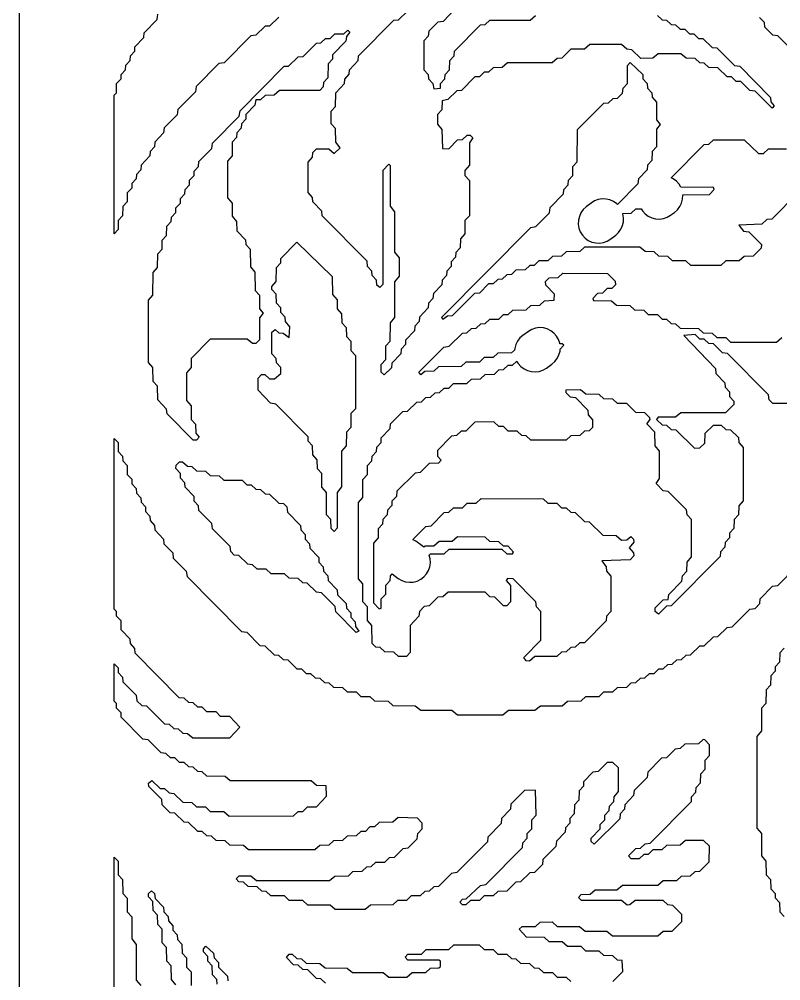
# Model space of a CAD drawing. Header units: millimetres. Extents: x 2 to 65, y 2 to 128.
# Drawn here: x 2 to 34.1, y 32.89 to 73.4 of the extents above; entities that cross this region are included whole.
import ezdxf

# ---------------------------------------------------------------- set-up
doc = ezdxf.new("R2010")
doc.units = ezdxf.units.MM
doc.layers.add('CUT', color=1, linetype='Continuous')

msp = doc.modelspace()

# ---------------------------------------------------------------- linework, layer by layer
at = {"layer": 'CUT'}
for points in [[(44.134, 2), (52.134, 2), (52.134, 5), (65.2679, 5), (65.2679, 125), (52.134, 125), (52.134, 128), (44.134, 128), (44.134, 125), (23.134, 125), (23.134, 128), (15.134, 128), (15.134, 125), (2, 125), (2, 5), (15.134, 5), (15.134, 2), (23.134, 2), (23.134, 5), (44.134, 5)], [(15.0172, 71.5188), (15.009, 70.9406), (14.8249, 70.7434), (14.8167, 70.5529), (14.6752, 70.4065), (12.9648, 70.3962), (12.7408, 70.205), (12.3597, 70.1967), (12.1639, 70.0111), (11.9752, 70.0029), (11.9322, 69.7775), (11.5557, 69.3864), (11.5475, 69.1959), (11.3634, 68.9986), (11.3552, 68.8081), (11.1711, 68.6109), (11.1629, 68.4204), (10.9788, 68.2232), (10.9706, 67.645), (10.781, 67.4198), (10.781, 65.8758), (10.9706, 65.6507), (10.9733, 65.1004), (11.1629, 64.8752), (11.1711, 64.4909), (11.54, 64.1111), (11.5557, 63.9093), (11.7398, 63.712), (11.7425, 62.9679), (11.9322, 62.7427), (11.9403, 61.9707), (12.1245, 61.7734), (12.1326, 61.1952), (12.2785, 61.0258), (12.1271, 60.8286), (12.1245, 59.8905), (11.9716, 59.7365), (11.8357, 59.7365), (11.6117, 59.9277), (10.052, 59.922), (9.2481, 59.1117), (9.2399, 58.7274), (9.0502, 58.5022), (9.0502, 57.3459), (9.2399, 57.1208), (9.2481, 56.5425), (9.4322, 56.3453), (9.4404, 55.961), (9.5863, 55.7916), (9.4716, 55.6654), (9.3357, 55.6654), (8.2289, 56.7774), (8.2132, 56.9793), (7.8367, 57.3703), (7.8286, 57.9486), (7.6444, 58.1458), (7.6363, 58.724), (7.4495, 58.9346), (7.4495, 61.5662), (7.6363, 61.7768), (7.6418, 62.7294), (7.8286, 62.94), (7.8367, 63.5182), (8.0209, 63.7154), (8.0291, 64.0998), (8.2132, 64.297), (8.2214, 64.6814), (8.4055, 64.8786), (8.4137, 65.0691), (8.5978, 65.2663), (8.606, 65.4568), (8.7901, 65.654), (8.7983, 65.8445), (8.9824, 66.0417), (8.9906, 66.2322), (9.1747, 66.4295), (9.1829, 66.62), (9.367, 66.8172), (9.3752, 67.0077), (9.5593, 67.2049), (9.575, 67.4067), (10.1205, 67.9566), (10.1519, 68.1822), (11.2743, 69.3137), (11.3057, 69.5392), (13.1704, 71.419), (13.3425, 71.4293), (13.7587, 71.8144), (13.9714, 71.8388), (14.5279, 72.396), (14.7168, 72.4043), (14.9125, 72.5898), (15.1014, 72.5981), (15.2972, 72.7837), (15.6783, 72.792), (15.8459, 72.9382), (15.9297, 72.8647), (15.7864, 72.682), (15.7707, 72.4802), (15.2095, 71.9066), (15.2013, 71.7161)], [(15.5886, 55.2066), (15.5886, 53.7003), (15.3963, 53.4618), (15.3963, 51.9556), (15.269, 51.8275), (15.1443, 51.9422), (15.1361, 52.3266), (14.952, 52.5238), (14.9493, 53.4618), (14.7597, 53.687), (14.7515, 54.2652), (14.5674, 54.4624), (14.5592, 54.8468), (14.3751, 55.044), (14.3669, 55.4284), (14.1828, 55.6256), (14.1746, 55.8161), (12.8176, 57.1919), (12.5935, 57.224), (12.0648, 57.7714), (12.0674, 58.2839), (12.2089, 58.4303), (12.3562, 58.438), (12.552, 58.2524), (12.7655, 58.2468), (13.0208, 58.4812), (13.0208, 58.724), (12.8366, 58.9212), (12.8285, 59.1117), (12.6443, 59.309), (12.6443, 60.2225), (12.7825, 60.3346), (12.9366, 60.191), (13.1254, 60.1827), (13.3704, 59.9971), (13.4109, 60.4408), (13.2212, 60.666), (13.2131, 60.8565), (13.0289, 61.0537), (13.0208, 61.2442), (12.8366, 61.4414), (12.8285, 61.8258), (12.6443, 62.023), (12.6417, 62.1478), (12.8285, 62.3584), (12.8366, 62.9366), (13.0208, 63.1338), (13.0289, 63.3243), (13.7057, 64.0103), (15.1938, 62.5602), (15.204, 61.8047), (15.3936, 61.5796), (15.4018, 61.1952), (15.5859, 60.998), (15.5941, 60.6136), (15.7782, 60.4164), (15.7864, 60.032), (15.9705, 59.8348), (15.9787, 59.4505), (16.1655, 59.2399), (16.1655, 56.996), (15.9787, 56.7854), (15.9705, 56.2072), (15.7864, 56.01), (15.7782, 55.4317)], [(12.9366, 53.0182), (13.1368, 53.0022), (13.2783, 52.8558), (13.3022, 52.6416), (13.8552, 52.0804), (13.8634, 51.8899), (14.0475, 51.6927), (14.0557, 51.5022), (14.2398, 51.3049), (14.248, 51.1144), (14.6244, 50.7234), (14.6326, 50.5329), (14.8167, 50.3356), (14.8249, 50.1451), (15.009, 49.9479), (15.0172, 49.7574), (15.3936, 49.3663), (15.4175, 49.1521), (15.7782, 48.7847), (15.7864, 48.5942), (15.9705, 48.397), (15.9787, 48.2065), (16.1628, 48.0093), (16.171, 47.8188), (16.3068, 47.6248), (16.2056, 47.5729), (15.3441, 48.4414), (15.3127, 48.667), (14.7406, 49.2436), (14.5279, 49.268), (14.1399, 49.6474), (13.951, 49.6557), (13.7553, 49.8413), (13.3741, 49.8496), (13.1783, 50.0351), (12.6184, 50.0408), (12.4091, 50.229), (12.028, 50.2373), (11.8322, 50.4229), (11.632, 50.4388), (11.2553, 50.8106), (11.0551, 50.8266), (10.9136, 50.9729), (10.8897, 51.1871), (10.1519, 51.9309), (10.1205, 52.1564), (9.575, 52.7064), (9.5593, 52.9082), (9.3752, 53.1054), (9.367, 53.2959), (8.9906, 53.687), (8.9824, 53.8775), (8.7983, 54.0747), (8.7901, 54.2652), (8.6033, 54.4758), (8.6135, 54.6119), (8.7588, 54.7546), (8.8813, 54.7573), (9.0905, 54.5691), (9.2793, 54.5607), (9.4751, 54.3752), (9.8563, 54.3669), (10.052, 54.1813), (10.4332, 54.173), (10.6289, 53.9875), (11.3947, 53.9792), (11.5905, 53.7936), (11.7793, 53.7853), (11.9751, 53.5998), (12.1639, 53.5914), (12.3597, 53.4059), (12.5485, 53.3976)]]:
    msp.add_lwpolyline(points, close=True, dxfattribs=at)
for points in [[(28.8943, 73.5591), (29.0901, 73.3736), (29.2789, 73.3653), (29.4747, 73.1797), (29.6635, 73.1714), (29.8593, 72.9859), (30.0481, 72.9775), (30.2439, 72.792), (30.4327, 72.7837), (30.6285, 72.5981), (30.8173, 72.5898), (31.2054, 72.2104), (31.4056, 72.1944), (32.1431, 71.451), (32.3672, 71.419), (33.6625, 70.1095), (33.6706, 69.919), (33.8166, 69.7496), (33.7301, 69.6627), (33.0095, 70.3745), (32.7968, 70.3989), (32.4087, 70.7783), (32.2199, 70.7866), (32.0241, 70.9721), (31.8353, 70.9805), (31.4472, 71.3598), (31.066, 71.3682), (30.8703, 71.5537), (30.6814, 71.562), (30.4857, 71.7476), (30.1045, 71.7559), (29.8806, 71.9471), (28.926, 71.9471), (28.702, 71.7559), (28.195, 71.7532), (27.8173, 72.1192), (27.6046, 72.1436), (27.3806, 72.3348), (26.0414, 72.3348), (25.8175, 72.1436), (25.244, 72.1353), (24.8673, 71.7636), (24.6671, 71.7476), (24.4579, 71.5593), (22.58, 71.5593), (22.356, 71.3682), (21.9749, 71.3598), (21.7791, 71.1743), (21.5902, 71.166), (21.3945, 70.9805), (21.2056, 70.9721), (20.6366, 70.4065), (20.4364, 70.3905), (20.0597, 70.0188), (19.8248, 69.9681), (19.8166, 69.5836), (19.6325, 69.3864), (19.6269, 68.9776), (19.8166, 68.7524), (19.8388, 67.9594), (20.1013, 67.9455), (20.478, 68.3172), (20.6782, 68.3332), (20.874, 68.5187), (21.0099, 68.5187), (21.1219, 68.4059), (20.9731, 68.1953), (20.9704, 67.2573), (20.7808, 67.0321), (20.7863, 66.8172), (20.9731, 66.6066), (20.9704, 65.1248), (20.7863, 64.9276), (20.7808, 64.3627), (20.594, 64.1521), (20.5858, 63.7678), (20.4017, 63.5705), (20.3935, 63.38), (20.2094, 63.1828), (20.2012, 62.9923), (20.0171, 62.7951), (20.0089, 62.6046), (19.8248, 62.4074), (19.8166, 62.2169), (19.4559, 61.8495), (19.432, 61.6353), (19.2479, 61.4381), (19.2397, 61.2476), (18.8632, 60.8565), (18.8551, 60.666), (18.6709, 60.4688), (18.6628, 60.2783), (18.2863, 59.8872), (18.2782, 59.6967), (18.094, 59.4995), (18.0859, 59.309), (17.7094, 58.9179), (17.6937, 58.7161), (17.3843, 58.4188), (17.2596, 58.5335), (17.257, 58.8522), (17.4438, 59.0627), (17.4519, 59.641), (17.6361, 59.8382), (17.6442, 60.6103), (17.8339, 60.8354), (17.8339, 62.3417), (18.0262, 62.5802), (18.0262, 63.3488), (17.8339, 63.5872), (17.8339, 65.2874), (17.6416, 65.5258), (17.6416, 67.2259), (17.5764, 67.2937), (17.3193, 67.0321), (17.3193, 62.2302), (17.192, 62.1021), (17.0748, 62.2056), (17.0592, 62.4074), (16.875, 62.6046), (16.8669, 62.7951), (16.6827, 62.9923), (16.6588, 63.2065), (14.7672, 65.1135), (14.7515, 65.3153), (14.3751, 65.7064), (14.3669, 65.8969), (14.1801, 66.1074), (14.1801, 67.3821), (14.3669, 67.5926), (14.3751, 67.7831), (14.5279, 67.9372), (15.0484, 67.9372), (15.269, 67.7467), (15.5207, 67.9804), (15.3366, 68.2266), (15.3284, 68.8048), (15.1443, 69.002), (15.1443, 69.5279), (15.3284, 69.7251), (15.3366, 70.3033), (15.713, 70.6944), (15.7212, 70.8849), (15.9053, 71.0821), (15.9135, 71.2726), (16.2899, 71.6637), (16.3056, 71.8655), (17.7857, 73.3576), (17.9859, 73.3736), (18.3626, 73.7453)], [(20.3527, 73.834), (19.8674, 73.3144), (19.6433, 73.2824), (19.2636, 72.8996), (19.2397, 72.6854), (19.0555, 72.4881), (19.0555, 71.276), (19.2397, 71.0788), (19.2479, 70.8883), (19.432, 70.691), (19.475, 70.4656), (19.7514, 70.5004), (19.7596, 70.691), (19.9437, 70.8883), (19.9519, 71.0788), (20.136, 71.276), (20.1442, 71.6604), (20.3283, 71.8576), (20.344, 72.0594), (21.4395, 73.1637), (21.6397, 73.1797), (21.8355, 73.3653), (23.5345, 73.368), (23.7585, 73.5591)], [(12.9366, 73.4923), (12.5485, 73.1129), (12.3597, 73.1046), (11.9716, 72.7252), (11.7589, 72.7008), (10.6369, 71.5697), (10.4128, 71.5377), (9.4561, 70.5733), (9.4247, 70.3477), (8.6869, 69.6039), (8.6555, 69.3784), (8.11, 68.8285), (8.0861, 68.6143), (7.7096, 68.2232), (7.7015, 68.0327), (7.5173, 67.8355), (7.5092, 67.645), (7.1327, 67.2539), (7.1246, 67.0634), (6.9404, 66.8662), (6.9323, 66.6757), (6.7481, 66.4785), (6.74, 66.288), (6.5558, 66.0907), (6.5477, 65.7064), (6.3635, 65.5091), (6.3553, 65.1248), (6.1712, 64.9276), (6.163, 64.5432), (6, 64.3686), (6, 70.2019), (6.0979, 70.3067), (6.106, 70.691), (6.2902, 70.8883), (6.2983, 71.0788), (6.4825, 71.276), (6.4906, 71.4665), (6.6748, 71.6637), (6.6829, 71.8542), (6.8671, 72.0514), (6.8752, 72.2419), (7.2517, 72.633), (7.2674, 72.8348), (7.8128, 73.3847), (7.8443, 73.6103)], [(35.5046, 71.1548), (33.971, 72.7008), (33.7583, 72.7252), (33.4206, 73.0618), (33.405, 73.2636), (33.2018, 73.4763)], [(34.8088, 66.0828), (33.7133, 64.9784), (33.5131, 64.9624), (33.3038, 64.7742), (32.3246, 64.7339), (32.5277, 64.472), (32.7518, 64.44), (33.2779, 63.9059), (33.2703, 63.7564), (32.9327, 63.4199), (32.5516, 63.4115), (32.3423, 63.2233), (31.7823, 63.2177), (31.5731, 63.0295), (30.3103, 63.0295), (30.1011, 63.2177), (29.5276, 63.226), (29.3318, 63.4115), (28.9507, 63.4199), (28.7549, 63.6054), (28.3738, 63.6137), (28.1498, 63.8049), (25.8209, 63.7993), (25.6251, 63.6137), (25.0517, 63.6054), (24.8559, 63.4199), (24.4748, 63.4115), (24.279, 63.226), (23.8979, 63.2177), (23.7021, 63.0322), (23.5133, 63.0238), (23.3175, 62.8383), (22.9364, 62.83), (22.7406, 62.6444), (22.5518, 62.6361), (22.356, 62.4506), (22.1672, 62.4422), (21.9714, 62.2567), (21.7825, 62.2484), (21.3945, 61.869), (21.1818, 61.8446), (20.252, 60.9073), (20.0518, 60.8913), (19.8594, 60.7555), (19.8079, 60.8566), (23.5548, 64.6339), (23.7789, 64.6659), (24.351, 65.2426), (24.3824, 65.4681), (24.9436, 66.0417), (24.9518, 66.2322), (25.1359, 66.4295), (25.1441, 66.62), (25.3282, 66.8172), (25.3364, 67.2015), (25.5205, 67.3988), (25.5287, 68.7524), (26.6317, 69.8681), (26.8319, 69.8841), (27.0277, 70.0696), (27.2165, 70.078), (27.4278, 70.283), (27.4517, 70.4972), (27.6359, 70.6944), (27.6414, 71.4532), (27.7552, 71.5785), (28.278, 71.0788), (28.2861, 70.8883), (28.4703, 70.691), (28.4784, 70.5005), (28.6626, 70.3033), (28.6707, 70.1128), (28.8549, 69.9156), (28.8575, 69.1714), (29.009, 68.9742), (28.8575, 68.7769), (28.8549, 68.0327), (28.6707, 67.8355), (28.6626, 67.4511), (28.4784, 67.2539), (28.4703, 67.0634), (28.0938, 66.6723), (28.0781, 66.4705), (27.2094, 65.5947), (27.1834, 65.6224), (27.0481, 65.7196), (26.8963, 65.7885), (26.7341, 65.8265), (26.5676, 65.8321), (26.4031, 65.8051), (26.2471, 65.7466), (26.1056, 65.6587), (25.8937, 65.4965), (25.772, 65.3827), (25.6748, 65.2473), (25.6059, 65.0956), (25.5679, 64.9334), (25.5623, 64.7668), (25.5892, 64.6024), (25.6478, 64.4464), (25.7357, 64.3048), (25.8494, 64.1831), (25.9848, 64.0859), (26.1365, 64.017), (26.2987, 63.979), (26.4653, 63.9734), (26.6297, 64.0004), (26.7857, 64.0589), (26.9273, 64.1468), (27.1392, 64.3091), (27.2609, 64.4228), (27.3581, 64.5582), (27.427, 64.7099), (27.465, 64.8721), (27.4706, 65.0387), (27.4436, 65.2031), (27.4359, 65.2236), (27.7934, 65.2314), (27.9892, 65.417), (28.2151, 65.4219), (28.2664, 65.3341), (28.3769, 65.2094), (28.5096, 65.1087), (28.6595, 65.0358), (28.8206, 64.9935), (28.987, 64.9835), (29.152, 65.0061), (29.3095, 65.0605), (29.4534, 65.1446), (29.6189, 65.2645), (29.7436, 65.375), (29.8443, 65.5077), (29.9173, 65.6575), (29.9595, 65.8187), (29.9696, 65.985), (29.9672, 66.002), (31.0864, 66.0229), (31.2897, 66.2357), (31.2547, 66.3195), (29.8827, 66.3244), (29.8085, 66.4515), (29.698, 66.5762), (29.5652, 66.6769), (29.479, 66.7189), (30.8624, 68.1234), (31.0626, 68.1393), (31.2584, 68.3249), (32.5481, 68.3249), (33.1567, 67.746), (33.3702, 67.7516), (33.5795, 67.9398), (34.3317, 67.9455)], [(34.8557, 57.2163), (33.7583, 57.2163), (33.6054, 57.3703), (33.5815, 57.5846), (31.8557, 59.3244), (31.643, 59.3488), (31.2549, 59.7282), (31.066, 59.7365), (30.8703, 59.922), (30.6814, 59.9304), (30.4857, 60.1159), (30.017, 60.0813), (31.3473, 58.683), (31.363, 58.4812), (31.7394, 58.0901), (31.7476, 57.8996), (31.9317, 57.7024), (31.9399, 57.5119), (32.124, 57.3146), (32.124, 57.1765), (31.7654, 56.8259), (29.8875, 56.8259), (29.6635, 56.6347), (28.926, 56.632), (28.863, 56.5426), (29.0901, 56.3138), (29.2789, 56.3055), (29.4747, 56.12), (29.6749, 56.104), (30.4644, 55.3389), (30.678, 55.3445), (30.8893, 55.5495), (30.9132, 55.9576), (31.2584, 56.3055), (31.5866, 56.3055), (31.7823, 56.12), (31.9826, 56.104), (32.3088, 55.7751), (32.3245, 55.5732), (32.5113, 55.3627), (32.5113, 53.1187), (32.3245, 52.9082), (32.3163, 52.5238), (32.1322, 52.3266), (32.124, 51.9422), (31.9399, 51.745), (31.9317, 51.5545), (31.7476, 51.3573), (31.7394, 51.1668), (31.5553, 50.9696), (31.5396, 50.7677), (29.4826, 48.6941), (29.2824, 48.6781), (28.936, 48.3407), (28.7978, 48.4527), (28.8054, 48.6022), (29.143, 48.9388), (29.3526, 48.961), (29.3748, 49.1725), (29.9278, 49.7337), (29.9517, 49.9479), (30.1358, 50.1451), (30.144, 50.5295), (30.3336, 50.7546), (30.3281, 52.3266), (30.144, 52.5238), (30.1201, 52.738), (29.3557, 53.5086), (29.143, 53.533), (28.8387, 53.8397), (28.9875, 54.0503), (28.9875, 55.2066), (28.7978, 55.4317), (28.7897, 56.01), (28.4541, 56.3599), (28.5974, 56.5425), (28.5816, 56.6153), (28.3703, 56.8203), (27.9892, 56.8286), (27.6011, 57.208), (27.22, 57.2163), (27.0242, 57.4019), (26.6431, 57.4102), (26.4473, 57.5957), (25.8739, 57.604), (25.6499, 57.7952), (25.031, 57.7757), (25.0327, 57.682), (25.2202, 57.493), (25.4442, 57.461), (25.9628, 56.9382), (25.9785, 56.7364), (26.1653, 56.5259), (26.1626, 56.2072), (26.0211, 56.0608), (25.8209, 56.0448), (25.6251, 55.8593), (25.244, 55.851), (25.0482, 55.6654), (23.5662, 55.6654), (23.3704, 55.851), (23.1816, 55.8593), (22.9858, 56.0448), (22.6047, 56.0532), (22.4089, 56.2387), (22.2201, 56.247), (21.9961, 56.4382), (21.2056, 56.4325), (20.8176, 56.0532), (20.6287, 56.0448), (20.433, 55.8593), (20.2203, 55.8349), (19.6325, 55.2345), (19.6325, 54.9917), (19.7784, 54.8223), (19.6751, 54.7038), (19.2826, 54.6878), (18.8945, 54.3084), (18.6818, 54.284), (17.9175, 53.5135), (17.8936, 53.2993), (17.7094, 53.102), (17.7013, 52.9115), (17.5171, 52.7143), (17.509, 52.5238), (17.3248, 52.3266), (17.3167, 52.1361), (17.1325, 51.9389), (17.1244, 51.5545), (16.9347, 51.3294), (16.9347, 48.816), (17.1672, 48.5594), (17.2514, 48.5941), (17.2596, 48.9786), (17.4438, 49.1758), (17.4519, 49.5602), (17.6361, 49.7574), (17.6442, 49.9479), (17.7229, 50.0321), (17.9774, 49.8462), (18.121, 49.7616), (18.2783, 49.7066), (18.4433, 49.6834), (18.6096, 49.6928), (18.771, 49.7344), (18.9211, 49.8068), (19.0542, 49.907), (19.1652, 50.0313), (19.2498, 50.1748), (19.3048, 50.3321), (19.328, 50.4971), (19.3186, 50.6635), (19.2769, 50.8248), (19.2761, 50.8266), (19.3355, 50.8774), (19.909, 50.8857), (20.1182, 51.0739), (22.3425, 51.0739), (22.5518, 50.8857), (22.7934, 50.8856), (22.8331, 50.9449), (22.6012, 51.1983), (22.4124, 51.2066), (22.2166, 51.3922), (21.8355, 51.4005), (21.6397, 51.586), (20.4646, 51.5917), (20.2406, 51.4005), (19.6954, 51.3978), (19.4714, 51.2066), (19.0903, 51.1983), (19.0511, 51.1556), (18.9801, 51.219), (18.7143, 51.4131), (18.6084, 51.4755), (18.6133, 51.5101), (19.1318, 52.0329), (19.3559, 52.0649), (19.9124, 52.6221), (20.1013, 52.6305), (20.297, 52.816), (20.6782, 52.8243), (20.874, 53.0099), (21.2551, 53.0182), (21.4643, 53.2064), (24.0867, 53.2037), (24.2825, 53.0182), (24.6636, 53.0099), (24.8594, 52.8243), (25.0482, 52.816), (25.244, 52.6305), (25.4328, 52.6221), (25.8209, 52.2427), (26.0211, 52.2267), (26.5901, 51.6612), (27.1636, 51.6528), (27.3875, 51.4617), (27.6011, 51.4673), (27.7821, 51.6108), (27.8934, 51.4988), (27.896, 51.374), (27.7044, 51.1389), (27.8934, 50.9172), (27.896, 50.7924), (27.7519, 50.6327), (26.5555, 50.5821), (26.7395, 50.3356), (26.7477, 50.1451), (26.9345, 49.9346), (26.9318, 48.4527), (26.7477, 48.2555), (26.732, 48.0537), (25.8175, 47.1355), (25.6286, 47.1272), (25.4328, 46.9417), (25.244, 46.9334), (25.0482, 46.7478), (24.8594, 46.7395), (24.6636, 46.554), (23.7338, 46.5513), (23.5098, 46.3601), (23.3625, 46.3678), (23.2694, 46.5109), (23.9821, 47.2372), (23.9821, 48.4494), (23.7979, 48.6466), (23.774, 48.8608), (22.8174, 49.8252), (22.5799, 49.8469), (22.517, 49.7575), (22.7038, 49.5469), (22.7038, 48.8538), (22.5483, 48.6864), (22.4124, 48.6864), (22.0482, 49.0498), (21.8355, 49.0742), (21.6397, 49.2597), (20.08, 49.2653), (19.856, 49.0742), (19.6433, 49.0498), (19.2791, 48.6864), (19.0664, 48.6621), (18.8632, 48.4494), (18.8476, 48.2476), (18.4786, 47.8678), (18.4731, 46.7213), (18.3176, 46.554), (17.9894, 46.554), (17.7936, 46.7395), (17.4125, 46.7478), (17.2167, 46.9334), (17.0279, 46.9417), (16.875, 47.0957), (16.8669, 47.8678), (16.6827, 48.065), (16.6746, 48.6432), (16.4878, 48.8538), (16.4822, 49.6125), (16.2955, 49.8231), (16.2955, 53.0364), (16.4822, 53.2469), (16.4878, 54.0057), (16.6746, 54.2162), (16.6827, 54.6006), (16.8669, 54.7978), (16.875, 54.9883), (17.0592, 55.1855), (17.0673, 55.376), (17.2515, 55.5732), (17.2596, 55.7637), (17.6361, 56.1548), (17.6517, 56.3566), (18.1703, 56.8794), (18.3705, 56.8954), (18.7586, 57.2748), (18.9475, 57.2831), (19.1432, 57.4687), (19.3321, 57.477), (19.5278, 57.6625), (19.7167, 57.6708), (19.9124, 57.8564), (20.1013, 57.8647), (20.297, 58.0502), (20.8705, 58.0586), (21.0663, 58.2441), (21.4474, 58.2524), (21.6432, 58.438), (22.0243, 58.4463), (22.2201, 58.6318), (22.4089, 58.6402), (22.6047, 58.8257), (22.7935, 58.834), (22.9717, 59.0028), (23.0318, 58.8988), (23.1417, 58.7736), (23.2739, 58.6722), (23.4234, 58.5986), (23.5844, 58.5555), (23.7507, 58.5447), (23.9158, 58.5665), (24.0736, 58.6201), (24.2179, 58.7035), (24.4481, 58.8686), (24.5733, 58.9785), (24.6747, 59.1108), (24.7484, 59.2603), (24.7914, 59.4212), (24.7968, 59.5032), (24.9485, 59.669), (24.8807, 59.7338), (24.7829, 59.7338), (24.7804, 59.7527), (24.7268, 59.9105), (24.6434, 60.0547), (24.5335, 60.18), (24.4013, 60.2814), (24.2518, 60.355), (24.0908, 60.398), (23.9245, 60.4089), (23.7593, 60.387), (23.6016, 60.3334), (23.4573, 60.25), (23.2271, 60.0849), (23.1018, 59.975), (23.0005, 59.8428), (22.9268, 59.6933), (22.8838, 59.5323), (22.8795, 59.4674), (22.7406, 59.3488), (22.1672, 59.3405), (21.9714, 59.1549), (21.5902, 59.1466), (21.3945, 58.9611), (20.821, 58.9527), (20.6253, 58.7672), (19.6672, 58.7589), (19.4714, 58.5733), (19.0903, 58.565), (18.9227, 58.4188), (18.8464, 58.5303), (19.901, 59.5935), (20.1251, 59.6255), (20.6817, 60.1827), (20.8705, 60.191), (21.0663, 60.3766), (21.2551, 60.3849), (21.4509, 60.5704), (21.6397, 60.5788), (21.8355, 60.7643), (22.2166, 60.7726), (22.4124, 60.9582), (22.6012, 60.9665), (22.797, 61.152), (23.3704, 61.1603), (23.5662, 61.3459), (23.9473, 61.3542), (24.1431, 61.5397), (24.545, 61.562), (24.559, 61.8258), (24.1901, 62.2056), (24.1826, 62.355), (24.3354, 62.509), (24.7166, 62.5174), (24.9123, 62.7029), (26.7904, 62.6952), (27.1166, 62.3663), (27.1241, 62.2169), (26.9713, 62.0628), (26.7824, 62.0545), (26.5867, 61.869), (26.374, 61.8446), (26.1708, 61.6318), (26.2057, 61.548), (26.9578, 61.5424), (27.167, 61.3542), (27.7405, 61.3459), (27.9363, 61.1603), (28.3174, 61.152), (28.5132, 60.9665), (28.8943, 60.9582), (29.0901, 60.7726), (29.2789, 60.7643), (29.4747, 60.5788), (29.6635, 60.5704), (29.8593, 60.3849), (30.625, 60.3766), (30.8208, 60.191), (31.202, 60.1827), (31.3977, 59.9972), (31.7789, 59.9889), (31.9746, 59.8033), (33.9189, 59.7977), (34.1429, 59.9889)], [(27.0242, 32.8566), (27.4436, 33.2792), (27.4087, 33.7509), (27.22, 33.7591), (27.0242, 33.9447), (26.6431, 33.953), (26.4473, 34.1385), (25.8739, 34.1469), (25.6781, 34.3324), (25.1046, 34.3407), (24.8807, 34.5319), (24.3354, 34.5346), (24.1396, 34.7201), (23.3739, 34.7284), (23.0696, 35.0618), (23.1951, 35.1773), (23.755, 35.183), (23.9508, 35.3685), (24.4579, 35.3712), (24.6671, 35.183), (25.6117, 35.1773), (25.8491, 34.9835), (26.7655, 34.9835), (27.0029, 34.7896), (28.919, 34.7896), (29.143, 34.9808), (29.5242, 34.9891), (29.9278, 35.388), (29.9278, 35.6783), (29.548, 36.0611), (29.3353, 36.0855), (29.1395, 36.271), (27.9645, 36.2766), (27.7405, 36.0855), (27.618, 36.0828), (27.3806, 36.2766), (25.695, 36.2766), (25.5669, 36.4055), (25.6815, 36.5317), (26.0627, 36.54), (26.2719, 36.7282), (27.1883, 36.7282), (27.4257, 36.9221), (28.919, 36.9221), (29.143, 37.1132), (29.7165, 37.1216), (29.9122, 37.3071), (30.2934, 37.3154), (30.4891, 37.501), (30.678, 37.5093), (31.0816, 37.9082), (31.0973, 38.5625), (30.8421, 38.7968), (30.0798, 38.7968), (29.8558, 38.6057), (29.2824, 38.5973), (29.0866, 38.4118), (28.7055, 38.4035), (28.5097, 38.2179), (28.3209, 38.2096), (28.1251, 38.0241), (27.7969, 38.0241), (27.6822, 38.1502), (27.9892, 38.4703), (28.178, 38.4786), (28.3738, 38.6641), (28.5865, 38.6885), (30.3281, 40.4521), (30.3363, 40.6426), (30.5204, 40.8398), (30.5286, 41.0303), (30.7127, 41.2275), (30.7209, 41.6119), (30.905, 41.8091), (30.9132, 42.1935), (31.0973, 42.3907), (31.0973, 42.8274), (30.8941, 43.0401), (30.8208, 43.0561), (30.625, 42.8706), (30.0516, 42.8623), (29.8558, 42.6767), (29.6431, 42.6524), (29.2789, 42.289), (29.0662, 42.2646), (28.4942, 41.688), (28.4628, 41.4624), (27.9173, 40.9125), (27.8934, 40.6983), (27.5169, 40.3072), (27.5087, 40.1167), (27.3246, 39.9195), (27.3089, 39.7177), (26.2303, 38.645), (26.1056, 38.7597), (26.1056, 38.8978), (26.482, 39.2889), (26.4902, 39.4794), (26.6743, 39.6766), (26.6825, 39.8671), (26.8666, 40.0644), (26.8748, 40.2549), (27.0589, 40.4521), (27.0671, 40.6426), (27.2568, 40.8677), (27.2513, 41.8581), (27.0242, 42.0868), (26.7824, 42.0868), (26.3944, 41.7074), (26.1817, 41.6831), (25.7862, 41.2765), (25.778, 41.086), (25.5939, 40.8888), (25.5857, 40.5044), (25.4016, 40.3072), (25.3934, 39.9228), (25.2093, 39.7256), (25.2011, 39.5351), (25.017, 39.3379), (25.0088, 39.1474), (24.6481, 38.78), (24.6167, 38.5545), (24.0712, 38.0046), (24.0473, 37.7904), (23.7135, 37.4501), (23.5133, 37.4342), (23.1252, 37.0548), (22.9364, 37.0464), (22.5483, 36.667), (22.1672, 36.6587), (21.9714, 36.4732), (21.5902, 36.4649), (21.3945, 36.2793), (21.0133, 36.271), (20.8176, 36.0855), (20.6817, 36.0855), (20.5696, 36.1983), (20.6817, 36.3378), (20.8423, 36.3405), (21.4395, 36.9117), (21.6636, 36.9438), (23.2129, 38.5135), (23.221, 38.704), (23.4052, 38.9012), (23.4133, 39.0917), (23.5975, 39.2889), (23.6056, 39.6733), (23.7898, 39.8705), (23.7549, 40.9237), (23.2971, 40.9076), (22.7251, 40.3309), (22.7012, 40.1167), (22.3247, 39.7256), (22.309, 39.5238), (21.7478, 38.9502), (21.7321, 38.7484), (20.4443, 37.4501), (20.2203, 37.4181), (19.6637, 36.8609), (19.4749, 36.8526), (19.2791, 36.667), (19.0903, 36.6587), (18.8945, 36.4732), (18.5134, 36.4649), (18.3176, 36.2793), (17.9365, 36.271), (17.7407, 36.0855), (16.8108, 36.0828), (16.5734, 35.8889), (15.3106, 35.8889), (15.1014, 36.0771), (14.1568, 36.0828), (13.9476, 36.271), (13.3741, 36.2793), (13.1783, 36.4649), (12.6049, 36.4732), (12.4091, 36.6587), (12.2203, 36.667), (12.0245, 36.8526), (11.6434, 36.8609), (11.4476, 37.0464), (11.2588, 37.0548), (11.1468, 37.1943), (11.2722, 37.3098), (11.7658, 37.3098), (12.0033, 37.1159), (15.0732, 37.1159), (15.2972, 37.3071), (15.8706, 37.3154), (16.0664, 37.501), (16.4475, 37.5093), (16.6433, 37.6948), (16.8321, 37.7032), (17.0279, 37.8887), (17.409, 37.897), (17.6048, 38.0826), (17.8175, 38.1069), (18.1817, 38.4703), (18.3944, 38.4946), (18.7741, 38.8775), (18.7981, 39.0917), (18.9822, 39.2889), (18.9822, 39.5318), (18.779, 39.7444), (17.9647, 39.7661), (17.7407, 39.575), (17.1673, 39.5666), (16.9715, 39.3811), (16.7827, 39.3728), (16.5869, 39.1872), (16.398, 39.1789), (16.2023, 38.9934), (15.8211, 38.985), (15.6254, 38.7995), (15.2442, 38.7912), (15.0484, 38.6057), (14.6673, 38.5973), (14.4581, 38.4091), (11.6568, 38.4091), (11.4476, 38.5973), (10.8742, 38.6057), (10.6784, 38.7912), (10.2973, 38.7995), (10.1015, 38.985), (9.9126, 38.9934), (9.7169, 39.1789), (9.528, 39.1872), (9.14, 39.5666), (8.9511, 39.575), (8.5631, 39.9544), (8.3628, 39.9703), (8.0291, 40.3106), (8.0051, 40.5248), (7.4597, 41.0747), (7.4521, 41.2242), (7.5903, 41.3362), (7.9367, 40.9988), (8.1255, 40.9905), (8.3213, 40.8049), (8.5215, 40.7889), (8.8982, 40.4172), (9.2793, 40.4089), (9.4751, 40.2234), (9.8563, 40.215), (10.052, 40.0295), (10.6255, 40.0212), (10.8494, 39.83), (13.5629, 39.8356), (13.7587, 40.0212), (13.9476, 40.0295), (14.1433, 40.215), (14.5245, 40.2234), (14.9493, 40.6739), (14.9298, 41.1036), (14.5279, 41.1258), (14.304, 41.317), (10.8876, 41.317), (10.6784, 41.5052), (9.9126, 41.5136), (9.7169, 41.6991), (9.528, 41.7074), (9.3323, 41.893), (9.1434, 41.9013), (8.9477, 42.0868), (8.7588, 42.0952), (8.5631, 42.2807), (8.3742, 42.289), (8.1784, 42.4745), (7.9782, 42.4905), (7.4331, 43.0401), (7.209, 43.0721), (6.2983, 43.9939), (6.2902, 44.1844), (6.106, 44.3817), (6.0979, 44.5722), (6, 44.677), (6, 46.2453), (6.163, 46.0707), (6.1712, 45.8802), (6.3553, 45.683), (6.3635, 45.4925), (6.9247, 44.9188), (6.9562, 44.6933), (7.1675, 44.4883), (7.3677, 44.4723), (8.129, 43.7129), (8.3178, 43.7045), (8.5136, 43.519), (8.7024, 43.5107), (8.8982, 43.3251), (9.087, 43.3168), (9.311, 43.1256), (10.8707, 43.1313), (11.2949, 43.5784), (10.8707, 44.0254), (10.4896, 44.0338), (10.2938, 44.2193), (9.9126, 44.2276), (9.7169, 44.4132), (9.528, 44.4215), (9.3323, 44.607), (9.1434, 44.6153), (8.9477, 44.8009), (8.7474, 44.8169), (6.8827, 46.6967), (6.8671, 46.8985), (6.6829, 47.0957), (6.6748, 47.2862), (6.2983, 47.6773), (6.2902, 48.0617), (6.106, 48.2589), (6.0979, 48.4494), (6, 48.5542), (6, 55.7445), (6.163, 55.5699), (6.1712, 55.1855), (6.3553, 54.9883), (6.3635, 54.7978), (6.5477, 54.6006), (6.5558, 54.2162), (6.74, 54.019), (6.7481, 53.8285), (6.9323, 53.6313), (6.9404, 53.4408), (7.1246, 53.2435), (7.1327, 53.053), (7.3169, 52.8558), (7.325, 52.6653), (7.5092, 52.4681), (7.5173, 52.2776), (7.7015, 52.0804), (7.7096, 51.8899), (8.0861, 51.4988), (8.0942, 51.3083), (8.4707, 50.9172), (8.4946, 50.703), (9.0401, 50.1531), (9.0715, 49.9276), (11.3743, 47.6061), (11.5984, 47.5741), (12.1435, 47.0245), (12.3562, 47.0002), (12.7443, 46.6208), (12.9331, 46.6124), (13.1289, 46.4269), (13.3177, 46.4186), (13.7058, 46.0392), (13.8946, 46.0309), (14.0904, 45.8453), (14.2792, 45.837), (14.475, 45.6515), (14.6638, 45.6431), (14.8596, 45.4576), (15.0484, 45.4493), (15.2442, 45.2637), (15.6254, 45.2554), (15.8211, 45.0699), (16.2023, 45.0615), (16.398, 44.876), (16.7792, 44.8677), (16.975, 44.6822), (17.5484, 44.6738), (17.7442, 44.4883), (18.6888, 44.4827), (18.9262, 44.2888), (20.2272, 44.2888), (20.4646, 44.0949), (22.3807, 44.0949), (22.6181, 44.2888), (23.7268, 44.2888), (23.9643, 44.4827), (24.8807, 44.4827), (25.1046, 44.6738), (25.6781, 44.6822), (25.8739, 44.8677), (26.4473, 44.876), (26.6431, 45.0615), (27.0242, 45.0699), (27.22, 45.2554), (27.6011, 45.2637), (27.7969, 45.4493), (27.9857, 45.4576), (28.1815, 45.6431), (28.3703, 45.6515), (28.5661, 45.837), (28.7549, 45.8453), (28.9507, 46.0309), (29.1395, 46.0392), (29.3353, 46.2247), (29.5242, 46.233), (29.7199, 46.4186), (29.9088, 46.4269), (30.1045, 46.6124), (30.2934, 46.6208), (30.6814, 47.0002), (30.8703, 47.0085), (31.2584, 47.3879), (31.4472, 47.3962), (31.8353, 47.7756), (32.048, 47.8), (32.7854, 48.5434), (33.0095, 48.5754), (33.2127, 48.7881), (33.2283, 48.9899), (33.7469, 49.5127), (33.971, 49.5447), (34.7354, 50.3153)], [(34.2394, 46.9018), (34.0552, 46.7046), (34.0471, 46.3203), (33.8629, 46.123), (33.8548, 45.9325), (33.6706, 45.7353), (33.6625, 45.351), (33.4783, 45.1537), (33.4702, 44.5755), (33.286, 44.3783), (33.2805, 43.4257), (33.0882, 43.1872), (33.0882, 39.3168), (33.2779, 39.0917), (33.2805, 38.1537), (33.4702, 37.9285), (33.4783, 37.3503), (33.6625, 37.1531), (33.6706, 36.7687), (33.8548, 36.5715), (33.8629, 36.381), (34.0471, 36.1838), (34.0552, 35.7994), (34.2394, 35.6022)], [(6, 28.3926), (6, 38.1032), (6.163, 37.9285), (6.1712, 37.3503), (6.3553, 37.1531), (6.3635, 36.5749), (6.5477, 36.3776), (6.5558, 35.7994), (6.7426, 35.5889), (6.7426, 34.6642), (6.9349, 34.4257), (6.9349, 32.9194), (7.1246, 32.6943)], [(8.6033, 32.7187), (8.4137, 32.9439), (8.4055, 33.5221), (8.2214, 33.7193), (8.2132, 34.2975), (8.0291, 34.4947), (8.0209, 35.073), (7.8367, 35.2702), (7.8286, 35.6545), (7.6444, 35.8518), (7.6363, 36.2361), (7.4521, 36.4333), (7.4521, 36.5715), (7.5768, 36.6862), (7.7015, 36.5715), (7.7254, 36.3573), (8.0861, 35.9899), (8.0942, 35.7994), (8.2784, 35.6022), (8.2865, 35.4117), (8.4707, 35.2145), (8.4788, 35.024), (8.663, 34.8267), (8.6712, 34.6362), (8.8553, 34.439), (8.8635, 34.0547), (9.0476, 33.8574), (9.0558, 33.4731), (9.2399, 33.2759), (9.2481, 32.6976)], [(10.3367, 32.75), (10.3285, 32.9405), (10.1444, 33.1377), (10.1362, 33.5221), (9.9521, 33.7193), (9.9439, 33.9098), (9.7598, 34.107), (9.7598, 34.2452), (9.871, 34.3572), (10.1939, 34.0626), (10.2096, 33.8608), (10.3937, 33.6636), (10.4019, 33.4731), (10.7783, 33.082), (10.7865, 32.8915)], [(14.9125, 32.7898), (14.7168, 32.9754), (14.5279, 32.9837), (14.1637, 33.347), (13.951, 33.3714), (13.7553, 33.5569), (13.5664, 33.5653), (13.2621, 33.872), (13.3741, 34.0115), (13.51, 34.0115), (13.7058, 33.8259), (13.8946, 33.8176), (14.0904, 33.6321), (14.6638, 33.6237), (14.8878, 33.4326), (15.8177, 33.4299), (16.0416, 33.2387), (17.3426, 33.2387), (17.5801, 33.0449), (18.3423, 33.0449), (18.5663, 33.236), (19.1398, 33.2444), (19.3355, 33.4299), (19.6885, 33.4326), (19.7569, 33.501), (19.7514, 33.716), (19.6885, 33.7564), (18.374, 33.7591), (18.2594, 33.8853), (18.374, 34.0115), (18.9475, 34.0198), (19.1567, 34.208), (20.1013, 34.2137), (20.3105, 34.4019), (21.381, 34.4019), (21.5902, 34.2137), (21.9714, 34.2053), (22.1672, 34.0198), (22.5483, 34.0115), (22.7441, 33.8259), (22.9329, 33.8176), (23.1287, 33.6321), (23.5098, 33.6237), (23.7056, 33.4382), (23.8944, 33.4299), (24.0902, 33.2444), (24.4713, 33.236), (24.6671, 33.0505), (25.0482, 33.0422), (25.244, 32.8566)]]:
    msp.add_lwpolyline(points, dxfattribs=at)

doc.saveas('drawing.dxf')
